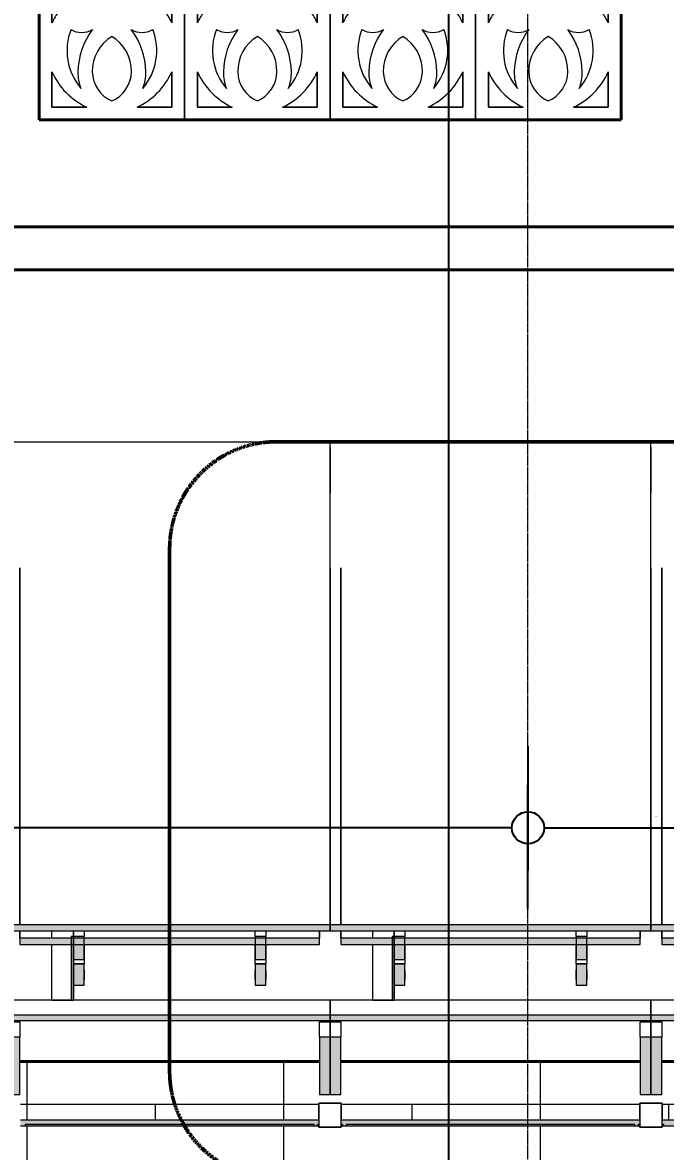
# Model space of a CAD drawing. Header units: millimetres. Extents: x -153298 to 620751, y -313239 to 250031.
# Drawn here: x 110805 to 113810, y -291017 to -285742 of the extents above; entities that cross this region are included whole.
import ezdxf

# ---------------------------------------------------------------- set-up
doc = ezdxf.new("R2010")
doc.units = ezdxf.units.MM
for name, pattern in [('Centre', [31.75, 6.35, -4.7625, 15.875, -4.7625]), ('DPA_Grid _ Level 100', [10, 5.5, -1.6, 1.3, -1.6]), ('DPA_Hidden 50', [3, 2, -1])]:
    doc.linetypes.add(name, pattern=pattern)
for name, color, linetype, lineweight in [('A-ANNO-DIMS', 7, 'Continuous', 9), ('A-DETL', 7, 'Continuous', 70), ('A-DETL-GENF', 7, 'Continuous', 35), ('A-FLOR-E', 7, 'Continuous', 35), ('A-FLOR-LEVL', 7, 'Continuous', 35), ('A-GENM', 7, 'Continuous', 9), ('A-GLAZ-CURT', 7, 'Continuous', 9), ('A-ROOM-IDEN', 7, 'Continuous', 25), ('A-WALL-PATT', 7, 'Continuous', 35), ('E-LITE-EQPM', 7, 'Continuous', 35), ('S-GRID', 7, 'Continuous', 0), ('WALL-E', 7, 'Continuous', 35)]:
    doc.layers.add(name, color=color, linetype=linetype, lineweight=lineweight)
doc.styles.add('Arial_2', font='arial.ttf', dxfattribs={"height": 3})
doc.dimstyles.new('DPA-DIM-3_0_C-C', dxfattribs={"dimscale": 304.8, "dimtxt": 306.07782, "dimasz": 0.492126, "dimexe": 0.656168, "dimexo": 0.0625, "dimgap": 0.164042, "dimtad": 1, "dimdec": 0, "dimzin": 0, "dimdsep": 46, "dimtxsty": 'Arial_2', "dimblk1": 'DOTBLANK', "dimblk2": 'DOTBLANK', "dimsah": 1, "dimcen": 0.09, "dimdle": 0.656168, "dimclrd": 7, "dimclre": 7, "dimclrt": 7, "dimadec": 8, "dimazin": 0, "dimtfac": 1, "dimtdec": 4, "dimtix": 1, "dimtmove": 0, "dimatfit": 3, "dimfxl": 1.312336, "dimfxlon": 1, "dimtvp": 1, "dimtolj": 1, "dimtzin": 0, "dimarcsym": 2})
doc.dimstyles.new('DPA-DIM-3_0_C-T', dxfattribs={"dimscale": 304.8, "dimtxt": 306.07782, "dimasz": 0.492126, "dimexe": 0.656168, "dimexo": 0.0625, "dimgap": 0.164042, "dimtad": 0, "dimjust": 2, "dimdec": 0, "dimzin": 0, "dimdsep": 46, "dimtxsty": 'Arial_2', "dimblk1": 'DOTBLANK', "dimblk2": 'OBLIQUE', "dimsah": 1, "dimcen": 0.09, "dimdle": 0.656168, "dimclrd": 7, "dimclre": 7, "dimclrt": 7, "dimadec": 8, "dimazin": 0, "dimtfac": 1, "dimtdec": 4, "dimtix": 1, "dimtmove": 2, "dimatfit": 3, "dimfxl": 1.312336, "dimfxlon": 1, "dimtvp": 1, "dimtolj": 1, "dimtzin": 0, "dimarcsym": 2})

# ---------------------------------------------------------------- blocks, each defined once
blk = doc.blocks.new('L1-2 RECESSED FLUORESCENT - L1-2  RECESSED FLUORESCENT-12382980-2120-01 ENTRANCE 1 SECTION A')
at = {"layer": 'E-LITE-EQPM', "color": 7, "lineweight": 20}
for p, q in [((-883059.9, 105575), (-883059.9, 105655)), ((-883059.9, 105655), (-882954.9, 105655)), ((-882954.9, 105655), (-883059.9, 105655)), ((-883059.9, 105655), (-883059.9, 105542.3)), ((-882954.9, 105655), (-882954.9, 105575)), ((-882954.9, 105542.3), (-882954.9, 105655)), ((-883059.9, 105542.3), (-883059.9, 105550)), ((-882954.9, 105542.3), (-883059.9, 105542.3)), ((-883059.9, 105542.3), (-882954.9, 105542.3)), ((-883049.9, 105542.3), (-882964.9, 105542.3)), ((-882964.9, 105542.3), (-883049.9, 105542.3)), ((-882954.9, 105550), (-882954.9, 105542.3))]:
    blk.add_line(p, q, dxfattribs=at)
blk = doc.blocks.new('PPL-C-AECM-1-PP19-EE-M3-0001_rvt-1-2120-01 ENTRANCE 1 SECTION A')
at = {"layer": 'E-LITE-EQPM', "color": 7, "lineweight": 20}
for p in [(12000, 0), (13500, 0)]:
    blk.add_blockref('L1-2 RECESSED FLUORESCENT - L1-2  RECESSED FLUORESCENT-12382980-2120-01 ENTRANCE 1 SECTION A', p, dxfattribs=at)
blk = doc.blocks.new('DPA_CP_Entrance Canopy Lower - Depth 4200-V2-2120-01 ENTRANCE 1 SECTION A')
at = {"layer": 'A-GLAZ-CURT'}
for points in [[(-883007.4, 106041.4), (-881507.4, 106041.4), (-881507.4, 106066.4), (-883007.4, 106066.4)], [(-882957.4, 105695), (-882957.4, 105963.7), (-883007.4, 105963.7), (-883007.4, 105695)], [(-881507.4, 105695), (-881507.4, 105963.8), (-881557.4, 105963.8), (-881557.4, 105695)], [(-882954.9, 105550), (-881559.9, 105550), (-881559.9, 105575), (-882954.9, 105575)]]:
    blk.add_hatch(color=7, dxfattribs=at).paths.add_polyline_path(points)
at = {"layer": 'A-GLAZ-CURT', "color": 7}
for p, q in [((-881507.4, 106137.3), (-883007.4, 106137.3)), ((-883007.4, 106066.4), (-883007.4, 106137.3)), ((-881507.4, 106137.3), (-881507.4, 106066.4)), ((-881507.4, 106066.4), (-883007.4, 106066.4)), ((-883007.4, 106066.4), (-883007.4, 106041.4)), ((-883007.4, 106041.4), (-881507.4, 106041.4)), ((-881507.4, 106041.4), (-881507.4, 106066.4)), ((-883007.4, 105963.7), (-883007.4, 106034.7)), ((-883007.4, 106034.7), (-882957.4, 106034.7)), ((-882957.4, 106034.7), (-882957.4, 105963.7)), ((-881557.4, 105963.8), (-881557.4, 106034.8)), ((-881557.4, 106034.8), (-881507.4, 106034.8)), ((-881507.4, 106034.8), (-881507.4, 105963.8)), ((-883007.4, 105963.7), (-883007.4, 105695)), ((-882957.4, 105963.7), (-883007.4, 105963.7)), ((-882957.4, 105695), (-882957.4, 105963.7)), ((-881557.4, 105963.8), (-881557.4, 105695)), ((-881507.4, 105963.8), (-881557.4, 105963.8)), ((-881507.4, 105695), (-881507.4, 105963.8)), ((-883007.4, 105695), (-882957.4, 105695)), ((-881557.4, 105695), (-881507.4, 105695)), ((-881559.9, 105575), (-882954.9, 105575)), ((-882954.9, 105550), (-881559.9, 105550))]:
    blk.add_line(p, q, dxfattribs=at)
blk = doc.blocks.new('CP_Facade_FeaturePanel - FeaturePanel-8936432-2120-01 ENTRANCE 1 SECTION A')
at = {"layer": 'A-GLAZ-CURT', "color": 7}
for p, q in [((-878647.4, 111100), (-879327.4, 111100)), ((-879327.4, 111100), (-879327.4, 110250)), ((-879327.4, 110250), (-879327.4, 111100)), ((-879327.4, 111100), (-878647.4, 111100)), ((-878647.4, 110250), (-878647.4, 111100)), ((-878647.4, 111100), (-878647.4, 110250)), ((-879267.4, 111015), (-879267.4, 111040)), ((-879267.4, 111040), (-878997.4, 111040)), ((-878997.4, 111040), (-879267.4, 111040)), ((-879267.4, 111040), (-879267.4, 111015)), ((-879267.4, 110703.8), (-879267.4, 111005)), ((-879267.4, 111005), (-879267.4, 110703.8)), ((-878977.4, 111040), (-878707.4, 111040)), ((-878707.4, 111040), (-878977.4, 111040)), ((-878707.4, 111040), (-878707.4, 111015)), ((-878707.4, 111015), (-878707.4, 111040)), ((-878707.4, 111005), (-878707.4, 110703.8)), ((-878707.4, 110703.8), (-878707.4, 111005)), ((-879267.4, 110310), (-879267.4, 110475)), ((-879267.4, 110475), (-879267.4, 110310)), ((-878707.4, 110475), (-878707.4, 110310)), ((-878707.4, 110310), (-878707.4, 110475)), ((-879105.1, 110310), (-879267.4, 110310)), ((-879267.4, 110310), (-879105.1, 110310)), ((-878707.4, 110310), (-878869.7, 110310)), ((-878869.7, 110310), (-878707.4, 110310)), ((-879327.4, 110250), (-878647.4, 110250)), ((-878647.4, 110250), (-879327.4, 110250))]:
    blk.add_line(p, q, dxfattribs=at)
for centre, radius, start, end in [((-879574.1, 110545.2), 561, 37.5261, 56.8621), ((-879574.1, 110545.2), 561, 37.5261, 56.8621), ((-879380, 110865), 179.7, 323.3195, 51.1914), ((-879380, 110865), 179.7, 323.3195, 51.1914), ((-878783.1, 110722.3), 383.2, 123.9981, 154.5541), ((-878783.1, 110722.3), 383.2, 123.9981, 154.5541), ((-878824.6, 110817.3), 265.8, 127.7601, 160.2399), ((-878824.6, 110817.3), 265.8, 127.7601, 160.1388), ((-879150.1, 110817.3), 265.8, 19.7601, 52.2399), ((-879150.1, 110817.3), 265.8, 19.8612, 52.2399), ((-879191.6, 110722.3), 383.2, 25.4459, 56.0019), ((-879191.6, 110722.3), 383.2, 25.4459, 56.0019), ((-878400.7, 110545.2), 561, 123.1379, 142.4739), ((-878400.7, 110545.2), 561, 123.1379, 142.4739), ((-878594.8, 110865), 179.7, 128.8086, 216.6805), ((-878594.8, 110865), 179.7, 128.8086, 216.6805), ((-878987.9, 110881), 90.7, 163.2297, 221.8239), ((-878987.9, 110881), 90.7, 163.2297, 221.8239), ((-878986.8, 110881), 90.7, 318.1761, 16.7703), ((-878986.8, 110881), 90.7, 318.1761, 16.7703), ((-878617.3, 111212.6), 588, 221.8239, 230.9994), ((-878617.3, 111212.6), 588, 221.8239, 230.9994), ((-879357.4, 111212.6), 588, 309.0006, 318.1761), ((-879357.4, 111212.6), 588, 309.0006, 318.1761), ((-879010, 110589.4), 281.7, 143.3195, 156.0312), ((-879010, 110589.4), 281.7, 143.3195, 156.0312), ((-878964.8, 110589.4), 281.7, 23.9688, 36.6805), ((-878964.8, 110589.4), 281.7, 23.9688, 36.6805), ((-878926.2, 110574.1), 271.1, 158.5051, 220.5829), ((-878926.2, 110574.1), 271.1, 158.5051, 220.5829), ((-879127.4, 110755.7), 96.8, 238.2187, 300.5888), ((-879127.4, 110755.7), 96.8, 238.2187, 300.5888), ((-878806.9, 110468.1), 339.5, 143.0177, 178.8347), ((-878806.9, 110468.1), 339.5, 143.0177, 178.8347), ((-878890.1, 110478.2), 188.8, 121.0217, 180.9783), ((-878890.1, 110478.2), 188.8, 121.0217, 180.9783), ((-879084.7, 110478.2), 188.8, 359.0217, 58.9783), ((-879084.7, 110478.2), 188.8, 359.0217, 58.9783), ((-878847.4, 110755.7), 96.8, 239.4112, 301.7813), ((-878847.4, 110755.7), 96.8, 239.4112, 301.7813), ((-879167.8, 110468.1), 339.5, 1.1653, 36.9823), ((-879167.8, 110468.1), 339.5, 1.1653, 36.9823), ((-879048.6, 110574.1), 271.1, 319.4171, 21.4949), ((-879048.6, 110574.1), 271.1, 319.4171, 21.4949), ((-878966.2, 110608.9), 329.6, 203.9688, 245.0817), ((-878966.2, 110608.9), 329.6, 203.9688, 245.0817), ((-878952.1, 110471), 194.3, 178.8347, 202.1764), ((-878952.1, 110471), 194.3, 178.8347, 202.1764), ((-878928.8, 110477.6), 150.1, 180.9783, 247.0217), ((-878928.8, 110477.6), 150.1, 180.9783, 247.0217), ((-879046, 110477.6), 150.1, 292.9783, 359.0217), ((-879046, 110477.6), 150.1, 292.9783, 359.0217), ((-879008.5, 110608.9), 329.6, 294.9183, 336.0312), ((-879008.5, 110608.9), 329.6, 294.9183, 336.0312), ((-879022.6, 110471), 194.3, 337.8236, 1.1653), ((-879022.6, 110471), 194.3, 337.8236, 1.1653)]:
    blk.add_arc(centre, radius, start, end, dxfattribs=at)
blk = doc.blocks.new('DPA_GM-Cage Ladder - H5000 with Protection Ring-9221210-2120-01 ENTRANCE 1 SECTION A')
at = {"layer": 'A-GENM', "color": 7}
for p, q in [((-873046.6, 111850), (-873063.4, 111850)), ((-873063.4, 111850), (-873046.6, 111850)), ((-873046.6, 111850), (-873063.4, 111850)), ((-873063.4, 111850), (-873046.6, 111850)), ((-872958.2, 111850), (-873016.6, 111850)), ((-873016.6, 111850), (-872958.2, 111850)), ((-872958.2, 111850), (-873016.6, 111850)), ((-873016.6, 111850), (-872958.2, 111850)), ((-872878.3, 111850), (-872928.1, 111850)), ((-872928.1, 111850), (-872879.3, 111850)), ((-872879.3, 111850), (-872928.1, 111850)), ((-872928.1, 111850), (-872878.3, 111850)), ((-872879.3, 111850), (-872727.7, 111850)), ((-872727.7, 111850), (-872879.3, 111850)), ((-872879.3, 111850), (-872879.3, 111794)), ((-872878.3, 111850), (-872727.7, 111850)), ((-872727.7, 111850), (-872878.3, 111850)), ((-872712.1, 111850), (-872707.3, 111850)), ((-872707.3, 111850), (-872712.1, 111850)), ((-872712.1, 111850), (-872707.3, 111850)), ((-872707.3, 111850), (-872712.1, 111850)), ((-872910.7, 111780), (-873063.4, 111780)), ((-873063.4, 111780), (-872910.7, 111780)), ((-872910.7, 111780), (-873063.4, 111780)), ((-873063.4, 111780), (-872910.7, 111780)), ((-872871.2, 111780), (-872808.6, 111780)), ((-872808.6, 111780), (-872871.2, 111780)), ((-872871.2, 111780), (-872808.6, 111780)), ((-872808.6, 111780), (-872871.2, 111780)), ((-872762.1, 111780), (-872707.3, 111780)), ((-872707.3, 111780), (-872762.1, 111780)), ((-872762.1, 111780), (-872707.3, 111780)), ((-872707.3, 111780), (-872762.1, 111780)), ((-873055, 110820), (-872919.7, 110820)), ((-873039.9, 110820), (-873055, 110820)), ((-873055, 110820), (-873037.4, 110820)), ((-873037.4, 110820), (-873055, 110820)), ((-873055, 110820), (-873039.9, 110820)), ((-872919.7, 110820), (-873055, 110820)), ((-873055, 110820), (-872919.7, 110820)), ((-872919.7, 110820), (-873055, 110820)), ((-872920.3, 110820), (-873039.9, 110820)), ((-873039.9, 110820), (-872920.3, 110820)), ((-873037.4, 110820), (-872920.4, 110820)), ((-872920.4, 110820), (-873037.4, 110820)), ((-872767.3, 110820), (-872707.3, 110820)), ((-872707.3, 110820), (-872767.3, 110820)), ((-872767.3, 110820), (-872707.3, 110820)), ((-872707.3, 110820), (-872767.3, 110820)), ((-872707.4, 110750), (-872733.8, 110750)), ((-872733.8, 110750), (-872707.4, 110750)), ((-872733.8, 110750), (-872707.4, 110750)), ((-872707.4, 110750), (-872733.8, 110750)), ((-872733.7, 110750), (-872707.3, 110750)), ((-872707.3, 110750), (-872733.7, 110750)), ((-872733.7, 110750), (-872707.3, 110750)), ((-872707.3, 110750), (-872733.7, 110750)), ((-873152.4, 109750), (-873202.4, 109750)), ((-873202.4, 109750), (-873152.4, 109750)), ((-872885.4, 109750), (-873202.4, 109750)), ((-873202.4, 109750), (-872896.7, 109750)), ((-873152.4, 109750), (-872885.4, 109750)), ((-873039.9, 109750), (-873152.4, 109750)), ((-873152.4, 109750), (-873037.4, 109750)), ((-873037.4, 109750), (-873152.4, 109750)), ((-873152.4, 109750), (-873039.9, 109750)), ((-872896.7, 109750), (-873152.4, 109750)), ((-872896.7, 109750), (-873039.9, 109750)), ((-873039.9, 109750), (-872896.7, 109750)), ((-873037.4, 109750), (-872773, 109750)), ((-872773, 109750), (-873037.4, 109750)), ((-872885.4, 109750), (-872773, 109750)), ((-872773, 109750), (-872885.4, 109750)), ((-872748.9, 109750), (-872758.1, 109750)), ((-872701.8, 109750), (-872363.8, 109750)), ((-872359, 109750), (-872701.8, 109750)), ((-872701.8, 109750), (-872362.8, 109750)), ((-872362.8, 109750), (-872701.8, 109750))]:
    blk.add_line(p, q, dxfattribs=at)
blk = doc.blocks.new('DPA_CP_Entrance Canopy Curve_Ent 2_Edge Rev B-1 - Entrance Canopy Curve_Left-V194-2120-01 ENTRANCE 1 SECTION A')
at = {"layer": 'A-GLAZ-CURT'}
for points in [[(-878507.4, 106460.9), (-878507.4, 106487.9), (-880007.4, 106487.9), (-880007.4, 106460.9), (-878541.8, 106460.9)], [(-878557.4, 106396.6), (-878557.4, 106425.8), (-879957.1, 106425.8), (-879957.1, 106396.6), (-879479.4, 106396.6)], [(-879717.4, 106137.3), (-879707.4, 106137.3), (-879707.4, 106434.1), (-879717.4, 106434.1), (-879717.4, 106374.5)]]:
    blk.add_hatch(color=7, dxfattribs=at).paths.add_polyline_path(points)
h = blk.add_hatch(color=7, dxfattribs=at)
h.paths.add_polyline_path([(-879657.4, 106206.3), (-879657.4, 106306.3), (-879707.4, 106306.3), (-879707.4, 106206.3)])
h.paths.add_polyline_path([(-879657.4, 106327.1), (-879657.4, 106434.1), (-879707.4, 106434.1), (-879707.4, 106327.1)])
h = blk.add_hatch(color=7, dxfattribs=at)
h.paths.add_polyline_path([(-878807.4, 106206.3), (-878807.4, 106306.3), (-878857.4, 106306.3), (-878857.4, 106206.3)])
h.paths.add_polyline_path([(-878857.4, 106327.1), (-878807.4, 106327.1), (-878807.4, 106434.1), (-878857.4, 106434.1), (-878857.4, 106374.5)])
at = {"layer": 'A-GLAZ-CURT', "color": 7}
for p, q in [((-880007.4, 108157.3), (-880007.4, 108746.3)), ((-880007.4, 108746.3), (-878507.4, 108746.3)), ((-879957.1, 108746.3), (-878557.4, 108746.3)), ((-878507.4, 108157.3), (-878507.4, 108746.3)), ((-878507.4, 108721.3), (-878507.4, 108506.3)), ((-880007.4, 106487.9), (-880007.4, 108157.3)), ((-880007.4, 108157.3), (-880007.4, 106460.9)), ((-879957.1, 106487.7), (-879957.1, 108157.3)), ((-879957.1, 108157.3), (-879957.1, 106486.7)), ((-878507.4, 106460.9), (-878507.4, 108157.3)), ((-878507.4, 108157.3), (-878507.4, 106487.9)), ((-880007.4, 106487.9), (-880007.4, 106460.9)), ((-879957.1, 106487.9), (-880007.4, 106487.9)), ((-880007.4, 106460.9), (-879957.1, 106460.9)), ((-878507.4, 106487.9), (-879957.1, 106487.9)), ((-879957.1, 106460.9), (-878507.4, 106460.9)), ((-879957.1, 106460.4), (-879957.1, 106396.6)), ((-879807.4, 106426.7), (-879807.4, 106460.9)), ((-879807.4, 106448.4), (-879807.4, 106460.9)), ((-879707.4, 106460.9), (-879707.4, 106426.7)), ((-879707.4, 106460.9), (-879707.4, 106448.4)), ((-878557.4, 106396.6), (-878557.4, 106460.4)), ((-878507.4, 106460.9), (-878507.4, 106487.9)), ((-879957.1, 106425.8), (-879957.1, 106459.6)), ((-879957.1, 106425.8), (-879957.1, 106396.6)), ((-878557.4, 106425.8), (-879957.1, 106425.8)), ((-879707.4, 106434.1), (-879717.4, 106434.1)), ((-879717.4, 106434.1), (-879717.4, 106137.3)), ((-879707.4, 106459.6), (-879707.4, 106434.1)), ((-879707.4, 106434.1), (-879707.4, 106459.6)), ((-879707.4, 106137.3), (-879707.4, 106434.1)), ((-879657.4, 106434.1), (-879707.4, 106434.1)), ((-879707.4, 106434.1), (-879707.4, 106327.1)), ((-879657.4, 106459.6), (-879657.4, 106434.1)), ((-879657.4, 106327.1), (-879657.4, 106434.1)), ((-878857.4, 106434.1), (-878857.4, 106459.6)), ((-878807.4, 106434.1), (-878857.4, 106434.1)), ((-878857.4, 106434.1), (-878857.4, 106327.1)), ((-878807.4, 106459.6), (-878807.4, 106434.1)), ((-878807.4, 106327.1), (-878807.4, 106434.1)), ((-878557.4, 106459.6), (-878557.4, 106425.8)), ((-878557.4, 106396.6), (-878557.4, 106425.8)), ((-879957.1, 106396.6), (-878557.4, 106396.6)), ((-879807.4, 106137.3), (-879807.4, 106396.6)), ((-879807.4, 106137.3), (-879807.4, 106396.6)), ((-879807.4, 106137.3), (-879807.4, 106396.6)), ((-879807.4, 106137.3), (-879807.4, 106396.6)), ((-879807.4, 106137.3), (-879807.4, 106396.6)), ((-879807.4, 106137.3), (-879807.4, 106396.6)), ((-879807.4, 106137.3), (-879807.4, 106396.6)), ((-879807.4, 106137.3), (-879807.4, 106396.6)), ((-879807.4, 106137.3), (-879807.4, 106396.6)), ((-879807.4, 106137.3), (-879807.4, 106396.6)), ((-879807.4, 106137.3), (-879807.4, 106396.6)), ((-879807.4, 106137.3), (-879807.4, 106396.6)), ((-879807.4, 106137.3), (-879807.4, 106396.6)), ((-879807.4, 106137.3), (-879807.4, 106396.6)), ((-879807.4, 106137.3), (-879807.4, 106396.6)), ((-879807.4, 106137.3), (-879807.4, 106396.6)), ((-879807.4, 106137.3), (-879807.4, 106396.6)), ((-879807.4, 106137.3), (-879807.4, 106396.6)), ((-879807.4, 106137.3), (-879807.4, 106396.6)), ((-879807.4, 106137.3), (-879807.4, 106396.6)), ((-879807.4, 106137.3), (-879807.4, 106396.6)), ((-879807.4, 106137.3), (-879807.4, 106396.6)), ((-879807.4, 106137.3), (-879807.4, 106396.6)), ((-879807.4, 106137.3), (-879807.4, 106396.6)), ((-879807.4, 106137.3), (-879807.4, 106396.6)), ((-879807.4, 106137.3), (-879807.4, 106396.6)), ((-879807.4, 106137.3), (-879807.4, 106396.6)), ((-879707.4, 106396.6), (-879707.4, 106306.3)), ((-879707.4, 106396.6), (-879707.4, 106137.3)), ((-879707.4, 106396.6), (-879707.4, 106137.3)), ((-879707.4, 106396.6), (-879707.4, 106137.3)), ((-879707.4, 106396.6), (-879707.4, 106137.3)), ((-879707.4, 106396.6), (-879707.4, 106137.3)), ((-879707.4, 106396.6), (-879707.4, 106137.3)), ((-879707.4, 106396.6), (-879707.4, 106137.3)), ((-879707.4, 106396.6), (-879707.4, 106137.3)), ((-879707.4, 106396.6), (-879707.4, 106137.3)), ((-879707.4, 106396.6), (-879707.4, 106137.3)), ((-879707.4, 106396.6), (-879707.4, 106137.3)), ((-879707.4, 106396.6), (-879707.4, 106137.3)), ((-879707.4, 106396.6), (-879707.4, 106137.3)), ((-879707.4, 106396.6), (-879707.4, 106137.3)), ((-879707.4, 106396.6), (-879707.4, 106137.3)), ((-879707.4, 106396.6), (-879707.4, 106137.3)), ((-879707.4, 106396.6), (-879707.4, 106137.3)), ((-879707.4, 106396.6), (-879707.4, 106137.3)), ((-879707.4, 106396.6), (-879707.4, 106137.3)), ((-879707.4, 106396.6), (-879707.4, 106137.3)), ((-879707.4, 106396.6), (-879707.4, 106137.3)), ((-879707.4, 106396.6), (-879707.4, 106137.3)), ((-879707.4, 106396.6), (-879707.4, 106137.3)), ((-879707.4, 106396.6), (-879707.4, 106137.3)), ((-879707.4, 106396.6), (-879707.4, 106137.3)), ((-879707.4, 106396.6), (-879707.4, 106137.3)), ((-879707.4, 106396.6), (-879707.4, 106137.3)), ((-879707.4, 106306.3), (-879707.4, 106396.6)), ((-879707.4, 106306.3), (-879707.4, 106396.6)), ((-879707.4, 106395.7), (-879707.4, 106327.1)), ((-879657.4, 106396.6), (-879657.4, 106306.3)), ((-879657.4, 106396.6), (-879657.4, 106306.3)), ((-879657.4, 106327.1), (-879657.4, 106395.7)), ((-878857.4, 106306.3), (-878857.4, 106396.6)), ((-878857.4, 106306.3), (-878857.4, 106396.6)), ((-878857.4, 106395.7), (-878857.4, 106327.1)), ((-878807.4, 106396.6), (-878807.4, 106306.3)), ((-878807.4, 106396.6), (-878807.4, 106306.3)), ((-878807.4, 106327.1), (-878807.4, 106395.7)), ((-879707.4, 106327.1), (-879657.4, 106327.1)), ((-879657.4, 106306.3), (-879707.4, 106306.3)), ((-879707.4, 106306.3), (-879707.4, 106206.3)), ((-879707.4, 106306.3), (-879657.4, 106306.3)), ((-879707.4, 106306.3), (-879657.4, 106306.3)), ((-879657.4, 106206.3), (-879657.4, 106306.3)), ((-878857.4, 106327.1), (-878807.4, 106327.1)), ((-878807.4, 106306.3), (-878857.4, 106306.3)), ((-878857.4, 106306.3), (-878857.4, 106206.3)), ((-878857.4, 106306.3), (-878807.4, 106306.3)), ((-878857.4, 106306.3), (-878807.4, 106306.3)), ((-878807.4, 106206.3), (-878807.4, 106306.3)), ((-879707.4, 106232.8), (-879707.4, 106277.3)), ((-879657.4, 106277.3), (-879657.4, 106232.8)), ((-878857.4, 106232.8), (-878857.4, 106277.3)), ((-878807.4, 106277.3), (-878807.4, 106232.8)), ((-879707.4, 106206.3), (-879657.4, 106206.3)), ((-878857.4, 106206.3), (-878807.4, 106206.3)), ((-879807.4, 106137.3), (-879707.4, 106137.3)), ((-879807.4, 106137.3), (-879707.4, 106137.3)), ((-879807.4, 106137.3), (-879707.4, 106137.3)), ((-879807.4, 106137.3), (-879707.4, 106137.3)), ((-879807.4, 106137.3), (-879707.4, 106137.3)), ((-879807.4, 106137.3), (-879707.4, 106137.3)), ((-879807.4, 106137.3), (-879707.4, 106137.3)), ((-879807.4, 106137.3), (-879707.4, 106137.3)), ((-879807.4, 106137.3), (-879707.4, 106137.3)), ((-879807.4, 106137.3), (-879707.4, 106137.3)), ((-879807.4, 106137.3), (-879707.4, 106137.3)), ((-879807.4, 106137.3), (-879707.4, 106137.3)), ((-879807.4, 106137.3), (-879707.4, 106137.3)), ((-879807.4, 106137.3), (-879707.4, 106137.3)), ((-879807.4, 106137.3), (-879707.4, 106137.3)), ((-879807.4, 106137.3), (-879707.4, 106137.3)), ((-879807.4, 106137.3), (-879707.4, 106137.3)), ((-879807.4, 106137.3), (-879707.4, 106137.3)), ((-879807.4, 106137.3), (-879707.4, 106137.3)), ((-879807.4, 106137.3), (-879707.4, 106137.3)), ((-879807.4, 106137.3), (-879707.4, 106137.3)), ((-879807.4, 106137.3), (-879707.4, 106137.3)), ((-879807.4, 106137.3), (-879707.4, 106137.3)), ((-879807.4, 106137.3), (-879707.4, 106137.3)), ((-879807.4, 106137.3), (-879707.4, 106137.3)), ((-879807.4, 106137.3), (-879707.4, 106137.3)), ((-879807.4, 106137.3), (-879707.4, 106137.3)), ((-879717.4, 106137.3), (-879707.4, 106137.3))]:
    blk.add_line(p, q, dxfattribs=at)
blk = doc.blocks.new('DPA_CP_Metal Ceiling Luminaire - Linear Luminaire Entrance-12679429-2120-01 ENTRANCE 1 SECTION A')
at = {"layer": 'A-GLAZ-CURT'}
h = blk.add_hatch(color=7, dxfattribs=at)
h.paths.add_polyline_path([(-869559.9, 105550), (-869559.9, 105555), (-869567.4, 105555), (-869567.4, 105550)])
h.paths.add_polyline_path([(-869447.4, 105550), (-869447.4, 105555), (-869454.9, 105555), (-869454.9, 105550)])
at = {"layer": 'A-GLAZ-CURT', "color": 7}
for p, q in [((-869559.9, 105555), (-869567.4, 105555)), ((-869567.4, 105555), (-869567.4, 105550)), ((-869567.4, 105550), (-869559.9, 105550)), ((-869447.4, 105555), (-869454.9, 105555)), ((-869454.9, 105550), (-869447.4, 105550)), ((-869447.4, 105550), (-869447.4, 105555))]:
    blk.add_line(p, q, dxfattribs=at)
blk = doc.blocks.new('DPA_CP_Metal Ceiling Panel - Vertical Panel Entrance-12692899-2120-01 ENTRANCE 1 SECTION A')
at = {"layer": 'A-GLAZ-CURT', "color": 7}
for p, q in [((-869567.4, 105550), (-869559.9, 105550)), ((-869559.9, 105550), (-869567.4, 105550)), ((-869454.9, 105550), (-869447.4, 105550)), ((-869447.4, 105550), (-869454.9, 105550))]:
    blk.add_line(p, q, dxfattribs=at)
blk = doc.blocks.new('System Panel - DPA-AR_Metal Ceiling Rectangular Panel-16090578-2120-01 ENTRANCE 1 SECTION A')
at = {"layer": 'A-GLAZ-CURT'}
blk.add_hatch(color=7, dxfattribs=at).paths.add_polyline_path([(-869432.4, 105550), (-868082.4, 105550), (-868082.4, 105555), (-869432.4, 105555)])
at = {"layer": 'A-GLAZ-CURT', "color": 7}
for p, q in [((-868082.4, 105555), (-869432.4, 105555)), ((-869432.4, 105555), (-869432.4, 105550)), ((-869432.4, 105550), (-868082.4, 105550)), ((-868082.4, 105550), (-868082.4, 105555))]:
    blk.add_line(p, q, dxfattribs=at)
blk = doc.blocks.new('DPA_AN_Callout - DPA_AN_Callout-15644033-2120-01 ENTRANCE 1 SECTION A')
at = {"layer": 'A-DETL-GENF', "color": 7, "linetype": 'DPA_Hidden 50', "lineweight": 50}
for p, q in [((-871257.4, 108746.3), (-866635.9, 108746.3)), ((-871757.4, 105802.7), (-871757.4, 108246.3))]:
    blk.add_line(p, q, dxfattribs=at)
for centre, start, end in [((-871257.4, 108246.3), 90, 180), ((-871257.4, 105802.7), 180, 270)]:
    blk.add_arc(centre, 500, start, end, dxfattribs=at)
blk = doc.blocks.new('*D3769')
at = {"layer": 'DEFPOINTS', "color": 7, "transparency": 16777216}
for p in [(113167.9, -289504.6), (113167.9, -289646.1), (113167.9, -289646.1)]:
    blk.add_point(p, dxfattribs=at)
blk = doc.blocks.new('_DotBlank')
at = {"color": 7, "linetype": 'ByBlock', "lineweight": -2}
blk.add_line((-0.5, 0), (-1, 0), dxfattribs=at)
blk.add_circle((0, 0), 0.5, dxfattribs=at)
blk = doc.blocks.new('_None')
blk = doc.blocks.new('_Oblique')
at = {"color": 7, "linetype": 'ByBlock', "lineweight": -2}
blk.add_line((-0.5, -0.5), (0.5, 0.5), dxfattribs=at)
blk = doc.blocks.new('*D3770')
at = {"layer": 'A-ANNO-DIMS', "color": 7, "lineweight": -2, "transparency": 16777216}
for p, q in [((108544.2, -289885.6), (108544.2, -289304.6)), ((113167.9, -289885.6), (113167.9, -289304.6)), ((113017.9, -289504.6), (108344.2, -289504.6))]:
    blk.add_line(p, q, dxfattribs=at)
at = {"layer": 'DEFPOINTS', "color": 7, "transparency": 16777216}
for p in [(108544.2, -289504.6), (108544.2, -289904.6), (113167.9, -289904.6)]:
    blk.add_point(p, dxfattribs=at)
at = {"layer": 'A-ANNO-DIMS', "color": 7, "lineweight": -2, "transparency": 16777216, "xscale": 150, "yscale": 150, "zscale": 150, "rotation": 180}
blk.add_blockref('_Oblique', (108544.2, -289504.6), dxfattribs=at)
at = {"layer": 'A-ANNO-DIMS', "color": 7, "lineweight": -2, "transparency": 16777216, "xscale": 150, "yscale": 150, "zscale": 150}
blk.add_blockref('_DotBlank', (113167.9, -289504.6), dxfattribs=at)
at = {"layer": 'A-ANNO-DIMS', "color": 7, "transparency": 16777216, "insert": (110520.5, -289263.2), "char_height": 3, "width": 1107.531, "attachment_point": 1, "line_spacing_factor": 0.941778, "style": 'Arial_2'}
blk.add_mtext('\\A1;4624', dxfattribs=at)
blk = doc.blocks.new('*D3679')
at = {"layer": 'A-ANNO-DIMS', "color": 7, "lineweight": -2, "transparency": 16777216}
for p, q in [((113167.9, -289123.7), (113167.9, -289704.6)), ((114369.7, -289123.7), (114369.7, -289704.6)), ((113317.9, -289504.6), (114219.7, -289504.6))]:
    blk.add_line(p, q, dxfattribs=at)
at = {"layer": 'DEFPOINTS', "color": 7, "transparency": 16777216}
for p in [(113167.9, -289104.6), (114369.7, -289104.6), (114369.7, -289504.6)]:
    blk.add_point(p, dxfattribs=at)
at = {"layer": 'A-ANNO-DIMS', "color": 7, "lineweight": -2, "transparency": 16777216, "xscale": 150, "yscale": 150, "zscale": 150, "rotation": 180}
blk.add_blockref('_DotBlank', (113167.9, -289504.6), dxfattribs=at)
at = {"layer": 'A-ANNO-DIMS', "color": 7, "lineweight": -2, "transparency": 16777216, "xscale": 150, "yscale": 150, "zscale": 150}
blk.add_blockref('_DotBlank', (114369.7, -289504.6), dxfattribs=at)
at = {"layer": 'A-ANNO-DIMS', "color": 7, "transparency": 16777216, "insert": (113768.8, -289453.1), "char_height": 3, "width": 1107.531, "attachment_point": 5, "style": 'Arial_2'}
blk.add_mtext('\\A1;1202', dxfattribs=at)

msp = doc.modelspace()

# ---------------------------------------------------------------- hatches: boundary and pattern name
at = {"layer": 'A-WALL-PATT', "lineweight": 9}
h = msp.add_hatch(dxfattribs=at)
h.set_pattern_fill('FP_4', style=0, pattern_type=2)
h.set_pattern_definition([(0, (131226, -298596.8), (0, 1400), []), (0, (131226, -298496.8), (0, 1400), []), (0, (131226, -297896.8), (0, 1400), []), (0, (131226, -297796.8), (0, 1400), []), (90, (131226.1, -299196.8), (-1200, 7e-14), []), (90, (131826.1, -298596.8), (-1200, 700), [100, -600])])
h.paths.add_polyline_path([(113194.2804, -295576.753), (116180.8535, -295576.753), (116067.88, -295510.634), (116067.88, -293996.753), (116042.88, -293996.753), (116042.88, -293896.753), (116117.88, -293896.753), (116117.88, -290896.753), (115794.4357, -290896.753), (115794.4357, -290899.753), (115704.4357, -290899.753), (115704.4357, -290896.753), (115295.38, -290896.753), (115295.38, -290904.4873), (115190.38, -290904.4873), (115190.38, -290896.753), (113795.38, -290896.753), (113795.38, -290904.4873), (113690.38, -290904.4873), (113690.38, -290896.753), (112295.38, -290896.753), (112295.38, -290904.4873), (112190.38, -290904.4873), (112190.38, -290896.753), (110795.38, -290896.753), (110795.38, -290904.4873), (110690.38, -290904.4873), (110690.38, -290896.753), (109295.38, -290896.753), (109295.38, -290904.4873), (109190.38, -290904.4873), (109190.38, -290896.753), (107795.38, -290896.753), (107795.38, -290904.4873), (107690.38, -290904.4873), (107690.38, -290896.753), (106295.38, -290896.753), (106295.38, -290904.4873), (106190.38, -290904.4873), (106190.38, -290896.753), (105539.1399, -290896.753), (105538.88, -290899.753), (105448.88, -290899.753), (105448.88, -290896.753), (104795.38, -290896.753), (104795.38, -290904.4873), (104690.38, -290904.4873), (104690.38, -290896.753), (104039.1399, -290896.753), (104038.88, -290899.753), (103948.88, -290899.753), (103948.88, -290896.753), (103637.88, -290896.753), (103637.88, -290898.4621), (103664.08, -290898.4621), (103664.08, -291448.4621), (103637.88, -291448.4621), (103637.88, -293596.753), (105550.1497, -293595.7469), (105541.9565, -293580.0879), (105524.1983, -293538.2356), (105514.6177, -293510.4236), (105502.6583, -293461.2315), (105498.4926, -293437.8752), (105495.4895, -293408.8161), (105493.5884, -293370.2779), (105499.3407, -293297.4466), (105512.792, -293239.7907), (105518.541, -293220.2823), (105536.9831, -293174.6287), (105549.7195, -293148.5946), (105584.2095, -293092.555), (105624.8837, -293044.4867), (105640.3543, -293028.9211), (105677.6473, -292996.9164), (105696.9969, -292982.5858), (105752.8471, -292948.5249), (105804.4461, -292926.643), (105830.2613, -292917.8087), (105894.1862, -292902.601), (105919.5952, -292900.1136), (105984.5969, -292896.753), (108235.7516, -292897.6127), (108332.7077, -292902.4333), (108422.1877, -292914.7661), (108458.9167, -292921.5912), (108560.0862, -292946.0075), (108650.0625, -292976.3699), (108680.5429, -292988.402), (108777.6028, -293032.4886), (108844.3378, -293070.1219), (109322.661, -293346.2019), (113186.0888, -295576.753), (113193.402, -295576.753)])
h.paths.add_polyline_path([(116428.57, -295576.753), (116523.6755, -295576.753), (116117.88, -295341.8187), (116117.88, -295482.6602), (116280.8535, -295576.753)])
h.paths.add_polyline_path([(104031.9298, -290871.753), (104690.38, -290871.753), (104690.38, -290791.753), (104795.38, -290791.753), (104795.38, -290871.753), (105453.821, -290871.753), (105454.2507, -290869.0845), (105455.3049, -290869.0845), (105456.3778, -290862.753), (105460.4316, -290862.753), (105460.4316, -290871.753), (105527.5883, -290871.253), (105528.6983, -290862.753), (105529.6753, -290863.5005), (105531.9298, -290871.753), (106190.38, -290871.753), (106190.38, -290791.753), (106295.38, -290791.753), (106295.38, -290871.753), (107690.38, -290871.753), (107690.38, -290791.753), (107795.38, -290791.753), (107795.38, -290871.753), (109190.38, -290871.753), (109190.38, -290791.753), (109295.38, -290791.753), (109295.38, -290871.753), (110690.38, -290871.753), (110690.38, -290791.753), (110795.38, -290791.753), (110795.38, -290871.753), (112190.38, -290871.753), (112190.38, -290791.753), (112295.38, -290791.753), (112295.38, -290871.753), (113690.38, -290871.753), (113690.38, -290791.753), (113795.38, -290791.753), (113795.38, -290871.753), (115190.38, -290871.753), (115190.38, -290791.753), (115295.38, -290791.753), (115295.38, -290871.753), (115709.3767, -290871.753), (115709.8064, -290869.0845), (115710.8607, -290869.0845), (115711.9335, -290862.753), (115715.7274, -290862.753), (115716.7095, -290871.753), (115783.1441, -290871.253), (115783.9941, -290862.753), (115784.7628, -290862.753), (115787.2256, -290871.753), (116117.88, -290871.753), (116117.88, -290596.753), (115292.88, -290596.753), (115292.88, -290751.753), (115192.88, -290751.753), (115192.88, -290596.753), (113792.88, -290596.753), (113792.88, -290751.753), (113692.88, -290751.753), (113692.88, -290596.753), (112292.88, -290596.753), (112292.88, -290751.753), (112192.88, -290751.753), (112192.88, -290596.753), (110792.88, -290596.753), (110792.88, -290751.753), (110692.88, -290751.753), (110692.88, -290596.753), (109292.88, -290596.753), (109292.88, -290751.753), (109192.88, -290751.753), (109192.88, -290596.753), (107792.88, -290596.753), (107792.88, -290751.753), (107692.88, -290751.753), (107692.88, -290596.753), (106292.88, -290596.753), (106292.88, -290751.753), (106192.88, -290751.753), (106192.88, -290596.753), (104792.88, -290596.753), (104792.88, -290751.753), (104692.88, -290751.753), (104692.88, -290596.753), (103637.88, -290596.753), (103637.88, -290871.753), (103953.821, -290871.753), (103954.2507, -290869.0845), (103955.3049, -290869.0845), (103956.3778, -290862.753), (103960.4316, -290862.753), (103960.4316, -290871.753), (104027.5883, -290871.253), (104028.6983, -290862.753), (104029.6753, -290863.5005), (104031.9211, -290871.753)])

# ---------------------------------------------------------------- linework, layer by layer
at = {"layer": 'A-DETL', "color": 7, "lineweight": 9}
for p, q in [((110882.88, -286196.753), (110882.88, -282796.753)), ((113602.88, -282796.753), (113602.88, -286196.753)), ((113602.88, -286196.753), (110882.88, -286196.753)), ((101532.88, -286696.753), (116742.88, -286696.753)), ((116742.88, -286896.753), (101532.88, -286896.753)), ((101532.88, -287700.4975), (116742.88, -287700.4975))]:
    msp.add_line(p, q, dxfattribs=at)
at = {"layer": 'A-FLOR-E', "color": 7}
for p, q in [((115717.88, -286696.753), (110136.88, -286696.753)), ((101532.88, -286896.753), (115717.88, -286896.753)), ((116617.88, -286896.753), (101532.88, -286896.753))]:
    msp.add_line(p, q, dxfattribs=at)
at = {"layer": 'A-FLOR-LEVL', "color": 7, "linetype": 'Centre', "lineweight": 9}
msp.add_line((80346.0738, -286696.753), (144086.7932, -286696.753), dxfattribs=at)
at = {"layer": 'A-ROOM-IDEN', "color": 7}
msp.add_line((112797.9504, -292949.5559), (112797.9504, -283922.7219), dxfattribs=at)
at = {"layer": 'S-GRID', "color": 7, "linetype": 'DPA_Grid _ Level 100'}
msp.add_line((113167.88, -309692.5036), (113167.88, -276432.3847), dxfattribs=at)
at = {"layer": 'WALL-E', "color": 7}
for p, q in [((110882.88, -282796.753), (110882.88, -286196.753)), ((110882.88, -286196.753), (110882.88, -282796.753)), ((113602.88, -286196.753), (113602.88, -282796.753)), ((113602.88, -282796.753), (113602.88, -286196.753)), ((110882.88, -286196.753), (113602.88, -286196.753)), ((113602.88, -286196.753), (110882.88, -286196.753)), ((116417.88, -286696.753), (101532.88, -286696.753)), ((110136.88, -286696.753), (115717.88, -286696.753)), ((115717.88, -286696.753), (110136.88, -286696.753)), ((116617.88, -286896.753), (101532.88, -286896.753)), ((109817.88, -286896.753), (113717.88, -286896.753)), ((113717.88, -286896.753), (115717.88, -286896.753)), ((110792.88, -290596.753), (112192.88, -290596.753)), ((112192.88, -290596.753), (110792.88, -290596.753)), ((112292.88, -290596.753), (113692.88, -290596.753)), ((113692.88, -290596.753), (112292.88, -290596.753)), ((113792.88, -290596.753), (115192.88, -290596.753)), ((115192.88, -290596.753), (113792.88, -290596.753))]:
    msp.add_line(p, q, dxfattribs=at)

# ---------------------------------------------------------------- block references
at = {"color": 7, "lineweight": 5}
msp.add_blockref('PPL-C-AECM-1-PP19-EE-M3-0001_rvt-1-2120-01 ENTRANCE 1 SECTION A', (983250.2539, -396446.753), dxfattribs=at)
at = {"layer": 'A-DETL-GENF', "color": 7}
msp.add_blockref('DPA_AN_Callout - DPA_AN_Callout-15644033-2120-01 ENTRANCE 1 SECTION A', (983250.2539, -396446.753), dxfattribs=at)
at = {"layer": 'A-GENM', "color": 7}
msp.add_blockref('DPA_GM-Cage Ladder - H5000 with Protection Ring-9221210-2120-01 ENTRANCE 1 SECTION A', (983250.2539, -396446.753), dxfattribs=at)
at = {"layer": 'A-GLAZ-CURT', "color": 7}
for name, p in [('CP_Facade_FeaturePanel - FeaturePanel-8936432-2120-01 ENTRANCE 1 SECTION A', (990210.2539, -396446.753)), ('CP_Facade_FeaturePanel - FeaturePanel-8936432-2120-01 ENTRANCE 1 SECTION A', (990890.2539, -396446.753)), ('CP_Facade_FeaturePanel - FeaturePanel-8936432-2120-01 ENTRANCE 1 SECTION A', (991570.2539, -396446.753)), ('CP_Facade_FeaturePanel - FeaturePanel-8936432-2120-01 ENTRANCE 1 SECTION A', (992250.2539, -396446.753)), ('DPA_CP_Entrance Canopy Curve_Ent 2_Edge Rev B-1 - Entrance Canopy Curve_Left-V194-2120-01 ENTRANCE 1 SECTION A', (990750.2539, -396446.753)), ('DPA_CP_Entrance Canopy Curve_Ent 2_Edge Rev B-1 - Entrance Canopy Curve_Left-V194-2120-01 ENTRANCE 1 SECTION A', (992250.2539, -396446.753)), ('DPA_CP_Entrance Canopy Curve_Ent 2_Edge Rev B-1 - Entrance Canopy Curve_Left-V194-2120-01 ENTRANCE 1 SECTION A', (993750.2539, -396446.753)), ('DPA_CP_Entrance Canopy Lower - Depth 4200-V2-2120-01 ENTRANCE 1 SECTION A', (993750.2539, -396446.753)), ('DPA_CP_Entrance Canopy Lower - Depth 4200-V2-2120-01 ENTRANCE 1 SECTION A', (995250.2539, -396446.753)), ('DPA_CP_Entrance Canopy Lower - Depth 4200-V2-2120-01 ENTRANCE 1 SECTION A', (996750.2539, -396446.753)), ('System Panel - DPA-AR_Metal Ceiling Rectangular Panel-16090578-2120-01 ENTRANCE 1 SECTION A', (980250.2539, -396446.753)), ('DPA_CP_Metal Ceiling Luminaire - Linear Luminaire Entrance-12679429-2120-01 ENTRANCE 1 SECTION A', (981750.2539, -396446.753)), ('System Panel - DPA-AR_Metal Ceiling Rectangular Panel-16090578-2120-01 ENTRANCE 1 SECTION A', (981750.2539, -396446.753)), ('DPA_CP_Metal Ceiling Luminaire - Linear Luminaire Entrance-12679429-2120-01 ENTRANCE 1 SECTION A', (983250.2539, -396446.753)), ('DPA_CP_Metal Ceiling Panel - Vertical Panel Entrance-12692899-2120-01 ENTRANCE 1 SECTION A', (981750.2539, -396446.753)), ('DPA_CP_Metal Ceiling Panel - Vertical Panel Entrance-12692899-2120-01 ENTRANCE 1 SECTION A', (983250.2539, -396446.753))]:
    msp.add_blockref(name, p, dxfattribs=at)

# ---------------------------------------------------------------- dimensions: what is measured, and where the dimension line sits
at = {"layer": 'A-ANNO-DIMS', "color": 7}
dim = msp.add_linear_dim(base=(114369.7412, -289504.6482), p1=(113167.88, -289104.6482), p2=(114369.7412, -289104.6482), dimstyle='DPA-DIM-3_0_C-C', override={"dimpost": '<>', "dimclrd": 7, "dimclre": 7, "dimclrt": 7, "dimfxl": 1201.861185}, dxfattribs=at)
dim.commit()
dim.dimension.update_dxf_attribs({"geometry": '*D3679', "text_midpoint": (113768.8106, -289453.1164)})
dim = msp.add_linear_dim(base=(108544.1926, -289504.6482), p1=(113167.88, -289904.6482), p2=(108544.1926, -289904.6482), dimstyle='DPA-DIM-3_0_C-T', override={"dimpost": '<>', "dimclrd": 7, "dimclre": 7, "dimclrt": 7, "dimfxl": 4623.687376}, dxfattribs=at)
dim.commit()
dim.dimension.update_dxf_attribs({"geometry": '*D3770', "text_midpoint": (111074.2327, -289265.1793), "dimtype": 160})
dim = msp.add_linear_dim(base=(113167.88, -289504.6482), p1=(113167.88, -289646.0695), p2=(113167.88, -289646.0695), text=' ', dimstyle='DPA-DIM-3_0_C-T', override={"dimpost": '<>', "dimblk": 'None', "dimse1": 1, "dimse2": 1, "dimsd1": 1, "dimsd2": 1, "dimclrd": 7, "dimclre": 7, "dimclrt": 7, "dimfxl": 0}, dxfattribs=at)
dim.commit()
dim.dimension.update_dxf_attribs({"geometry": '*D3769', "text_midpoint": (113167.88, -289504.6482)})

doc.saveas('drawing.dxf')
